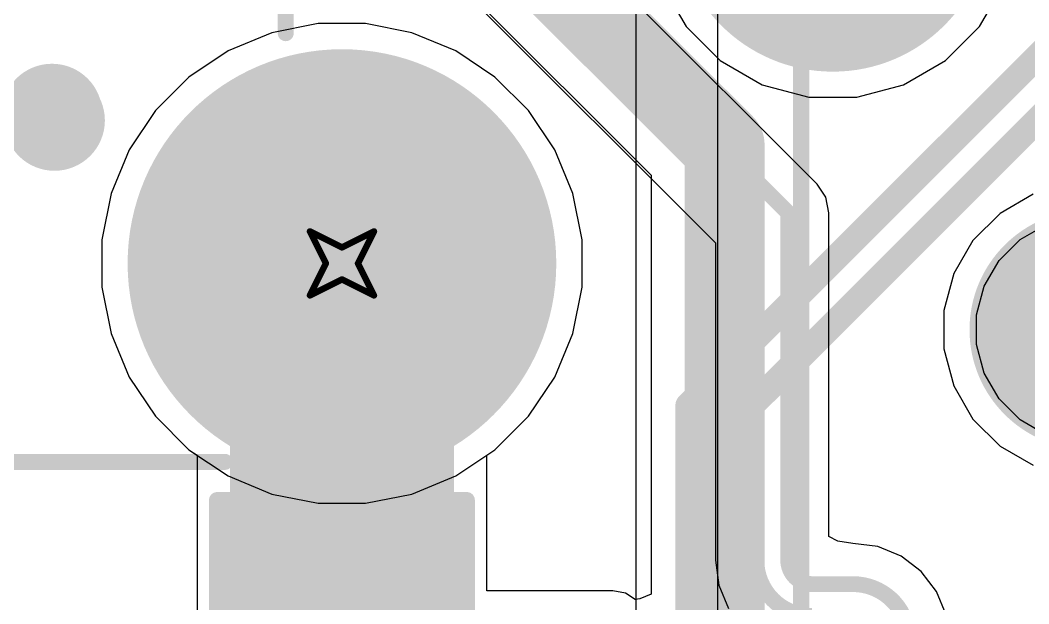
# Model space of a CAD drawing. Header units: inches. Extents: x 0 to 5271, y 0 to 5417.
# Drawn here: x 97.48 to 105.48, y 92.2 to 96.83 of the extents above; entities that cross this region are included whole.
import ezdxf

# ---------------------------------------------------------------- set-up
doc = ezdxf.new("R2010")
doc.units = ezdxf.units.IN
for name, color, linetype in [('Bottom Layer', 5, 'Continuous'), ('Bottom Overlay', 54, 'Continuous'), ('Bottom Paste', 16, 'Continuous'), ('Bottom Solder', 6, 'Continuous'), ('Drill Drawing', 1, 'Continuous'), ('L2_GND1', 16, 'Continuous'), ('L3_SIG1', 76, 'Continuous'), ('L4_PWR', 90, 'Continuous'), ('L5_GND2', 156, 'Continuous'), ('L6_SIG2', 130, 'Continuous'), ('L7_GND3', 216, 'Continuous'), ('Mechanical 15', 56, 'Continuous'), ('Multi-Layer', 9, 'Continuous'), ('Pad Holes', 156, 'Continuous'), ('Top Layer', 1, 'Continuous'), ('Top Overlay', 2, 'Continuous'), ('Top Solder', 216, 'Continuous')]:
    doc.layers.add(name, color=color, linetype=linetype)

# ---------------------------------------------------------------- blocks, each defined once
blk = doc.blocks.new('HR911130C_519')
at = {"layer": 'Bottom Layer'}
h = blk.add_hatch(color=5, dxfattribs=at)
edge = h.paths.add_edge_path()
edge.add_arc((-7.75001752, -1.07897422), 1.20000014, 0, 360)
h = blk.add_hatch(color=5, dxfattribs=at)
edge = h.paths.add_edge_path()
edge.add_arc((-5.71502032, -4.37843422), 0.8999982, 0, 360)
at = {"layer": 'Bottom Solder'}
h = blk.add_hatch(color=6, dxfattribs=at)
edge = h.paths.add_edge_path()
edge.add_arc((-7.75001752, -1.07897422), 1.25080014, 0, 360)
h = blk.add_hatch(color=6, dxfattribs=at)
edge = h.paths.add_edge_path()
edge.add_arc((-5.71502032, -4.37843422), 0.9507981999999999, 0, 360)
at = {"layer": 'L2_GND1'}
h = blk.add_hatch(color=16, dxfattribs=at)
edge = h.paths.add_edge_path()
edge.add_arc((-7.75001752, -1.07897422), 1.20000014, 0, 360)
h = blk.add_hatch(color=16, dxfattribs=at)
edge = h.paths.add_edge_path()
edge.add_arc((-5.71502032, -4.37843422), 0.8999982, 0, 360)
at = {"layer": 'L3_SIG1'}
h = blk.add_hatch(color=76, dxfattribs=at)
edge = h.paths.add_edge_path()
edge.add_arc((-7.75001752, -1.07897422), 1.20000014, 0, 360)
h = blk.add_hatch(color=76, dxfattribs=at)
edge = h.paths.add_edge_path()
edge.add_arc((-5.71502032, -4.37843422), 0.8999982, 0, 360)
at = {"layer": 'L4_PWR'}
h = blk.add_hatch(color=90, dxfattribs=at)
edge = h.paths.add_edge_path()
edge.add_arc((-7.75001752, -1.07897422), 1.20000014, 0, 360)
h = blk.add_hatch(color=90, dxfattribs=at)
edge = h.paths.add_edge_path()
edge.add_arc((-5.71502032, -4.37843422), 0.8999982, 0, 360)
at = {"layer": 'L5_GND2'}
h = blk.add_hatch(color=156, dxfattribs=at)
edge = h.paths.add_edge_path()
edge.add_arc((-7.75001752, -1.07897422), 1.20000014, 0, 360)
h = blk.add_hatch(color=156, dxfattribs=at)
edge = h.paths.add_edge_path()
edge.add_arc((-5.71502032, -4.37843422), 0.8999982, 0, 360)
at = {"layer": 'L6_SIG2'}
h = blk.add_hatch(color=130, dxfattribs=at)
edge = h.paths.add_edge_path()
edge.add_arc((-7.75001752, -1.07897422), 1.20000014, 0, 360)
h = blk.add_hatch(color=130, dxfattribs=at)
edge = h.paths.add_edge_path()
edge.add_arc((-5.71502032, -4.37843422), 0.8999982, 0, 360)
at = {"layer": 'L7_GND3'}
h = blk.add_hatch(color=216, dxfattribs=at)
edge = h.paths.add_edge_path()
edge.add_arc((-7.75001752, -1.07897422), 1.20000014, 0, 360)
h = blk.add_hatch(color=216, dxfattribs=at)
edge = h.paths.add_edge_path()
edge.add_arc((-5.71502032, -4.37843422), 0.8999982, 0, 360)
at = {"layer": 'Multi-Layer'}
h = blk.add_hatch(color=9, dxfattribs=at)
edge = h.paths.add_edge_path()
edge.add_arc((-7.75001752, -1.07897422), 1.20000014, 0, 360)
h = blk.add_hatch(color=9, dxfattribs=at)
edge = h.paths.add_edge_path()
edge.add_arc((-5.71502032, -4.37843422), 0.8999982, 0, 360)
at = {"layer": 'Top Layer'}
h = blk.add_hatch(color=1, dxfattribs=at)
edge = h.paths.add_edge_path()
edge.add_arc((-7.75001752, -1.07897422), 1.20000014, 0, 360)
h = blk.add_hatch(color=1, dxfattribs=at)
edge = h.paths.add_edge_path()
edge.add_arc((-5.71502032, -4.37843422), 0.8999982, 0, 360)
at = {"layer": 'Top Solder'}
h = blk.add_hatch(color=216, dxfattribs=at)
edge = h.paths.add_edge_path()
edge.add_arc((-7.75001752, -1.07897422), 1.25080014, 0, 360)
h = blk.add_hatch(color=216, dxfattribs=at)
edge = h.paths.add_edge_path()
edge.add_arc((-5.71502032, -4.37843422), 0.9507981999999999, 0, 360)
at = {"layer": 'Top Overlay'}
blk.add_lwpolyline([(-8.00102032, -8.56943422, 0.127, 0.127, 0), (-8.00102032, 12.76656578, 0.127, 0.127, 0)], format="xyseb", dxfattribs=at)
blk = doc.blocks.new('U224_081N_1BR61_529')
at = {"layer": 'Bottom Layer'}
h = blk.add_hatch(color=5, dxfattribs=at)
edge = h.paths.add_edge_path()
edge.add_arc((-7.050026539999999, 2.8949777), 1.6499967, 0, 360)
at = {"layer": 'Bottom Solder'}
h = blk.add_hatch(color=6, dxfattribs=at)
edge = h.paths.add_edge_path()
edge.add_arc((-7.050026539999999, 2.8949777), 1.7000093, 0, 360)
at = {"layer": 'L2_GND1'}
h = blk.add_hatch(color=16, dxfattribs=at)
edge = h.paths.add_edge_path()
edge.add_arc((-7.050026539999999, 2.8949777), 1.6499967, 0, 360)
at = {"layer": 'L3_SIG1'}
h = blk.add_hatch(color=76, dxfattribs=at)
edge = h.paths.add_edge_path()
edge.add_arc((-7.050026539999999, 2.8949777), 1.6499967, 0, 360)
at = {"layer": 'L4_PWR'}
h = blk.add_hatch(color=90, dxfattribs=at)
edge = h.paths.add_edge_path()
edge.add_arc((-7.050026539999999, 2.8949777), 1.6499967, 0, 360)
at = {"layer": 'L5_GND2'}
h = blk.add_hatch(color=156, dxfattribs=at)
edge = h.paths.add_edge_path()
edge.add_arc((-7.050026539999999, 2.8949777), 1.6499967, 0, 360)
at = {"layer": 'L6_SIG2'}
h = blk.add_hatch(color=130, dxfattribs=at)
edge = h.paths.add_edge_path()
edge.add_arc((-7.050026539999999, 2.8949777), 1.6499967, 0, 360)
at = {"layer": 'L7_GND3'}
h = blk.add_hatch(color=216, dxfattribs=at)
edge = h.paths.add_edge_path()
edge.add_arc((-7.050026539999999, 2.8949777), 1.6499967, 0, 360)
at = {"layer": 'Multi-Layer'}
h = blk.add_hatch(color=9, dxfattribs=at)
edge = h.paths.add_edge_path()
edge.add_arc((-7.050026539999999, 2.8949777), 1.6499967, 0, 360)
at = {"layer": 'Pad Holes'}
h = blk.add_hatch(color=7, dxfattribs=at)
edge = h.paths.add_edge_path()
edge.add_arc((-7.050026539999999, 2.8949777), 1.2500102, 0, 360)
at = {"layer": 'Top Layer'}
h = blk.add_hatch(color=1, dxfattribs=at)
edge = h.paths.add_edge_path()
edge.add_arc((-7.050026539999999, 2.8949777), 1.6499967, 0, 360)
at = {"layer": 'Top Solder'}
h = blk.add_hatch(color=216, dxfattribs=at)
edge = h.paths.add_edge_path()
edge.add_arc((-7.050026539999999, 2.8949777), 1.7000093, 0, 360)
at = {"layer": 'Mechanical 15'}
for points in [[(-4.550155999999999, 1.7100677, 0.3999992, 0.3999992, 1), (-4.949952, 1.7100677, 0.3999992, 0.3999992, 1)], [(-5.0499518, 1.7100677, 0.1999996, 0.1999996, 1), (-4.8499522, 1.7100677, 0.1999996, 0.1999996, 1)], [(-4.650155799999999, 1.7100677, 0.1999996, 0.1999996, 1), (-4.450156199999999, 1.7100677, 0.1999996, 0.1999996, 1)]]:
    blk.add_lwpolyline(points, format="xyseb", close=True, dxfattribs=at)
at = {"layer": 'Top Overlay'}
for points in [[(6.070597459999999, 4.4703873, 0.127, 0.127, 0), (-6.121402539999999, 4.4703873, 0.127, 0.127, 0)], [(-6.60400254, 1.0675493, 0.127, 0.127, 0), (-6.60400254, -1.0675747, 0.127, 0.127, 0)]]:
    blk.add_lwpolyline(points, format="xyseb", dxfattribs=at)
for points in [[(-6.15315254, 4.4703873, 0.0635, 0.0635, 1), (-6.089652539999999, 4.4703873, 0.0635, 0.0635, 1)], [(-4.569967999999999, 1.7598517, 0.3999992, 0.3999992, 1), (-4.969764, 1.7598517, 0.3999992, 0.3999992, 1)], [(-5.0697638, 1.7598517, 0.1999996, 0.1999996, 1), (-4.8697642, 1.7598517, 0.1999996, 0.1999996, 1)], [(-4.669967799999999, 1.7598517, 0.1999996, 0.1999996, 1), (-4.469968199999999, 1.7598517, 0.1999996, 0.1999996, 1)], [(-6.635752539999999, 1.0675493, 0.0635, 0.0635, 1), (-6.572252539999999, 1.0675493, 0.0635, 0.0635, 1)]]:
    blk.add_lwpolyline(points, format="xyseb", close=True, dxfattribs=at)
blk = doc.blocks.new('CAP_1206_B_633')
at = {"layer": 'Bottom Layer'}
for points in [[(-2.03202032, 0.88900508), (-0.50802032, 0.88900508), (-0.50802032, -0.8889949199999999), (-2.03202032, -0.8889949199999999)], [(0.50797968, 0.88900508), (2.03197968, 0.88900508), (2.03197968, -0.8889949199999999), (0.50797968, -0.8889949199999999)]]:
    blk.add_hatch(color=5, dxfattribs=at).paths.add_polyline_path(points)
at = {"layer": 'Bottom Paste'}
for points in [[(-2.03202032, 0.88900508), (-0.50802032, 0.88900508), (-0.50802032, -0.8889949199999999), (-2.03202032, -0.8889949199999999)], [(0.50797968, 0.88900508), (2.03197968, 0.88900508), (2.03197968, -0.8889949199999999), (0.50797968, -0.8889949199999999)]]:
    blk.add_hatch(color=16, dxfattribs=at).paths.add_polyline_path(points)
at = {"layer": 'Bottom Solder'}
for points in [[(-2.13362032, 0.9906050799999999), (-0.4064203199999999, 0.9906050799999999), (-0.4064203199999999, -0.9905949199999999), (-2.13362032, -0.9905949199999999)], [(0.40637968, 0.9906050799999999), (2.13357968, 0.9906050799999999), (2.13357968, -0.9905949199999999), (0.40637968, -0.9905949199999999)]]:
    blk.add_hatch(color=6, dxfattribs=at).paths.add_polyline_path(points)
at = {"layer": 'Bottom Overlay'}
for points in [[(-2.13362032, 0.9906050799999999, 0.127, 0.127, 0), (-2.13362032, -0.9905949199999999, 0.127, 0.127, 0)], [(-2.13362032, 0.9906050799999999, 0.127, 0.127, 0), (-0.60962032, 0.9906050799999999, 0.127, 0.127, 0)], [(0.60957968, 0.9906050799999999, 0.127, 0.127, 0), (2.13357968, 0.9906050799999999, 0.127, 0.127, 0)], [(2.13357968, 0.9906050799999999, 0.127, 0.127, 0), (2.13357968, -0.9905949199999999, 0.127, 0.127, 0)], [(-2.13362032, -0.9905949199999999, 0.127, 0.127, 0), (-0.60962032, -0.9905949199999999, 0.127, 0.127, 0)], [(0.60957968, -0.9905949199999999, 0.127, 0.127, 0), (2.13357968, -0.9905949199999999, 0.127, 0.127, 0)]]:
    blk.add_lwpolyline(points, format="xyseb", dxfattribs=at)
for points in [[(-2.16537032, 0.9906050799999999, 0.0635, 0.0635, 1), (-2.10187032, 0.9906050799999999, 0.0635, 0.0635, 1)], [(-2.16537032, 0.9906050799999999, 0.0635, 0.0635, 1), (-2.10187032, 0.9906050799999999, 0.0635, 0.0635, 1)], [(-0.6413703199999999, 0.9906050799999999, 0.0635, 0.0635, 1), (-0.57787032, 0.9906050799999999, 0.0635, 0.0635, 1)], [(0.57782968, 0.9906050799999999, 0.0635, 0.0635, 1), (0.6413296799999999, 0.9906050799999999, 0.0635, 0.0635, 1)], [(2.10182968, 0.9906050799999999, 0.0635, 0.0635, 1), (2.16532968, 0.9906050799999999, 0.0635, 0.0635, 1)], [(2.10182968, 0.9906050799999999, 0.0635, 0.0635, 1), (2.16532968, 0.9906050799999999, 0.0635, 0.0635, 1)], [(-2.16537032, -0.9905949199999999, 0.0635, 0.0635, 1), (-2.10187032, -0.9905949199999999, 0.0635, 0.0635, 1)], [(-2.16537032, -0.9905949199999999, 0.0635, 0.0635, 1), (-2.10187032, -0.9905949199999999, 0.0635, 0.0635, 1)], [(-0.6413703199999999, -0.9905949199999999, 0.0635, 0.0635, 1), (-0.57787032, -0.9905949199999999, 0.0635, 0.0635, 1)], [(0.57782968, -0.9905949199999999, 0.0635, 0.0635, 1), (0.6413296799999999, -0.9905949199999999, 0.0635, 0.0635, 1)], [(2.10182968, -0.9905949199999999, 0.0635, 0.0635, 1), (2.16532968, -0.9905949199999999, 0.0635, 0.0635, 1)], [(2.10182968, -0.9905949199999999, 0.0635, 0.0635, 1), (2.16532968, -0.9905949199999999, 0.0635, 0.0635, 1)]]:
    blk.add_lwpolyline(points, format="xyseb", close=True, dxfattribs=at)

msp = doc.modelspace()

# ---------------------------------------------------------------- hatches: boundary and pattern name
at = {"layer": 'Bottom Layer'}
msp.add_hatch(color=5, dxfattribs=at).paths.add_polyline_path([(99.14102091999999, 91.36664988), (100.91902092, 91.36664988), (100.91902092, 94.90100908), (99.14102091999999, 94.90100908)])

# ---------------------------------------------------------------- linework, layer by layer
for p, q in [((103.007541, 110.00000098), (103.007541, 89.98614463999999)), ((100.49472662, 97.58830876), (102.4819642, 95.601028)), ((99.84249272, 96.80500577999999), (99.47464484, 96.73183599999999)), ((100.21754912, 96.80500577999999), (99.84249272, 96.80500577999999)), ((100.585397, 96.73183599999999), (100.21754912, 96.80500577999999)), ((99.47464484, 96.73183599999999), (99.12814058, 96.58830821999999)), ((100.93190126, 96.58830821999999), (100.585397, 96.73183599999999)), ((99.12814058, 96.58830821999999), (98.81629462, 96.37993931999999)), ((101.24374722, 96.37993931999999), (100.93190126, 96.58830821999999)), ((98.81629462, 96.37993931999999), (98.55109067999999, 96.11473538)), ((101.50895116, 96.11473538), (101.24374722, 96.37993931999999)), ((98.55109067999999, 96.11473538), (98.34272177999999, 95.80288942)), ((101.71732006, 95.80288942), (101.50895116, 96.11473538)), ((98.34272177999999, 95.80288942), (98.19919399999999, 95.45638516)), ((101.86084784, 95.45638516), (101.71732006, 95.80288942)), ((102.4819642, 95.601028), (102.4819642, 92.27609942)), ((98.19919399999999, 95.45638516), (98.12602421999999, 95.08853728)), ((101.93401762, 95.08853728), (101.86084784, 95.45638516)), ((98.12602421999999, 95.08853728), (98.12602421999999, 94.71348087999999)), ((101.93401762, 94.71348087999999), (101.93401762, 95.08853728)), ((98.12602421999999, 94.71348087999999), (98.19919399999999, 94.34563299999999)), ((101.86084784, 94.34563299999999), (101.93401762, 94.71348087999999)), ((98.19919399999999, 94.34563299999999), (98.34272177999999, 93.99912873999999)), ((101.71732006, 93.99912873999999), (101.86084784, 94.34563299999999)), ((98.34272177999999, 93.99912873999999), (98.55109067999999, 93.68728278)), ((101.50895116, 93.68728278), (101.71732006, 93.99912873999999)), ((98.55109067999999, 93.68728278), (98.81629462, 93.42207884)), ((101.24374722, 93.42207884), (101.50895116, 93.68728278)), ((98.81629462, 93.42207884), (98.88204506, 93.378147)), ((98.88204506, 93.378147), (98.88204506, 91.36664988)), ((101.17799678, 93.378147), (101.24374722, 93.42207884)), ((101.17799678, 92.30345014), (101.17799678, 93.378147)), ((102.17850532, 92.30345014), (101.17799678, 92.30345014)), ((102.27761104, 92.28373719999999), (102.17850532, 92.30345014)), ((102.3549642, 92.23205328), (102.27761104, 92.28373719999999)), ((102.39191104, 92.23980535999999), (102.3549642, 92.23205328)), ((102.4819642, 92.27609942), (102.39191104, 92.23980535999999))]:
    msp.add_line(p, q, dxfattribs=at)
for points in [[(100.73609012, 98.17100507999999, 0.635, 0.635, 0), (103.06466052, 95.84238388, 0.635, 0.635, 0)], [(103.06466052, 88.82908828, 0.635, 0.635, 0), (103.06466052, 95.84238388, 0.635, 0.635, 0)]]:
    msp.add_lwpolyline(points, format="xyseb", dxfattribs=at)
msp.add_lwpolyline([(102.90591052, 95.84238388, 0.3175, 0.3175, 1), (103.22341052, 95.84238388, 0.3175, 0.3175, 1)], format="xyseb", close=True, dxfattribs=at)
msp.add_lwpolyline([(102.90591052, 95.84238388, 0.3175, 0.3175, 1), (103.22341052, 95.84238388, 0.3175, 0.3175, 1)], format="xyseb", close=True, dxfattribs=at)
at = {"layer": 'Drill Drawing'}
for points in [[(99.77602092, 95.15500908, 0.0508, 0.0508, 0), (100.03002092, 95.02800908, 0.0508, 0.0508, 0)], [(99.77602092, 95.15500908, 0.0508, 0.0508, 0), (99.90302092, 94.90100908, 0.0508, 0.0508, 0)], [(100.03002092, 95.02800908, 0.0508, 0.0508, 0), (100.28402092, 95.15500908, 0.0508, 0.0508, 0)], [(100.15702092, 94.90100908, 0.0508, 0.0508, 0), (100.28402092, 95.15500908, 0.0508, 0.0508, 0)], [(99.77602092, 94.64700907999999, 0.0508, 0.0508, 0), (99.90302092, 94.90100908, 0.0508, 0.0508, 0)], [(100.15702092, 94.90100908, 0.0508, 0.0508, 0), (100.28402092, 94.64700907999999, 0.0508, 0.0508, 0)], [(99.77602092, 94.64700907999999, 0.0508, 0.0508, 0), (100.03002092, 94.77400908, 0.0508, 0.0508, 0)], [(100.03002092, 94.77400908, 0.0508, 0.0508, 0), (100.28402092, 94.64700907999999, 0.0508, 0.0508, 0)]]:
    msp.add_lwpolyline(points, format="xyseb", dxfattribs=at)
for points in [[(99.76332092, 95.15500908, 0.0254, 0.0254, 1), (99.78872091999999, 95.15500908, 0.0254, 0.0254, 1)], [(99.76332092, 95.15500908, 0.0254, 0.0254, 1), (99.78872091999999, 95.15500908, 0.0254, 0.0254, 1)], [(100.27132092, 95.15500908, 0.0254, 0.0254, 1), (100.29672092, 95.15500908, 0.0254, 0.0254, 1)], [(100.27132092, 95.15500908, 0.0254, 0.0254, 1), (100.29672092, 95.15500908, 0.0254, 0.0254, 1)], [(100.01732092, 95.02800908, 0.0254, 0.0254, 1), (100.04272092, 95.02800908, 0.0254, 0.0254, 1)], [(100.01732092, 95.02800908, 0.0254, 0.0254, 1), (100.04272092, 95.02800908, 0.0254, 0.0254, 1)], [(99.89032092, 94.90100908, 0.0254, 0.0254, 1), (99.91572091999998, 94.90100908, 0.0254, 0.0254, 1)], [(99.89032092, 94.90100908, 0.0254, 0.0254, 1), (99.91572091999998, 94.90100908, 0.0254, 0.0254, 1)], [(100.14432092, 94.90100908, 0.0254, 0.0254, 1), (100.16972092, 94.90100908, 0.0254, 0.0254, 1)], [(100.14432092, 94.90100908, 0.0254, 0.0254, 1), (100.16972092, 94.90100908, 0.0254, 0.0254, 1)], [(100.01732092, 94.77400908, 0.0254, 0.0254, 1), (100.04272092, 94.77400908, 0.0254, 0.0254, 1)], [(100.01732092, 94.77400908, 0.0254, 0.0254, 1), (100.04272092, 94.77400908, 0.0254, 0.0254, 1)], [(99.76332092, 94.64700907999999, 0.0254, 0.0254, 1), (99.78872091999999, 94.64700907999999, 0.0254, 0.0254, 1)], [(99.76332092, 94.64700907999999, 0.0254, 0.0254, 1), (99.78872091999999, 94.64700907999999, 0.0254, 0.0254, 1)], [(100.27132092, 94.64700907999999, 0.0254, 0.0254, 1), (100.29672092, 94.64700907999999, 0.0254, 0.0254, 1)], [(100.27132092, 94.64700907999999, 0.0254, 0.0254, 1), (100.29672092, 94.64700907999999, 0.0254, 0.0254, 1)]]:
    msp.add_lwpolyline(points, format="xyseb", close=True, dxfattribs=at)
at = {"layer": 'L2_GND1'}
for p, q in [((105.51275062, 95.44972019999999), (105.24960662, 95.29779264)), ((105.24960662, 95.29779264), (105.03475056, 95.08293658)), ((105.40862078, 95.09055912), (105.61271232, 95.20839226)), ((105.03475056, 95.08293658), (104.882823, 94.81979258)), ((105.24198408, 94.92392242), (105.40862078, 95.09055912)), ((105.12415094, 94.71983088), (105.24198408, 94.92392242)), ((104.882823, 94.81979258), (104.80417952, 94.52629303999998)), ((105.06315538, 94.49219607999999), (105.12415094, 94.71983088)), ((104.80417952, 94.52629303999998), (104.80417952, 94.22243792)), ((105.06315538, 94.25653488), (105.06315538, 94.49219607999999)), ((105.12415094, 94.02890007999999), (105.06315538, 94.25653488)), ((104.80417952, 94.22243792), (104.882823, 93.92893837999999)), ((105.24198408, 93.82480853999999), (105.12415094, 94.02890007999999)), ((104.882823, 93.92893837999999), (105.03475056, 93.66579438)), ((105.40862078, 93.65817184), (105.24198408, 93.82480853999999)), ((105.03475056, 93.66579438), (105.24960662, 93.45093831999999)), ((105.61271232, 93.54033869999999), (105.40862078, 93.65817184)), ((105.24960662, 93.45093831999999), (105.51275062, 93.29901076))]:
    msp.add_line(p, q, dxfattribs=at)
at = {"layer": 'L3_SIG1'}
for p, q in [((103.79782898, 95.5305049), (101.15754724, 98.17078664)), ((100.69075874, 97.36684869999999), (102.99389104, 95.06371639999999)), ((102.56826832, 97.11260232), (102.75969034, 96.7810485)), ((105.0866707, 96.7810485), (105.27809272, 97.11260232)), ((99.84249272, 96.80500577999999), (99.47464484, 96.73183599999999)), ((100.21754912, 96.80500577999999), (99.84249272, 96.80500577999999)), ((100.585397, 96.73183599999999), (100.21754912, 96.80500577999999)), ((99.47464484, 96.73183599999999), (99.12814058, 96.58830821999999)), ((100.93190126, 96.58830821999999), (100.585397, 96.73183599999999)), ((102.75969034, 96.7810485), (103.03040354, 96.5103353)), ((104.8159575, 96.5103353), (105.0866707, 96.7810485)), ((99.12814058, 96.58830821999999), (98.81629462, 96.37993931999999)), ((101.24374722, 96.37993931999999), (100.93190126, 96.58830821999999)), ((103.03040354, 96.5103353), (103.36195736, 96.31891327999999)), ((104.48440368, 96.31891327999999), (104.8159575, 96.5103353)), ((98.81629462, 96.37993931999999), (98.55109067999999, 96.11473538)), ((101.50895116, 96.11473538), (101.24374722, 96.37993931999999)), ((103.36195736, 96.31891327999999), (103.7317585, 96.21982534)), ((104.11460254, 96.21982534), (104.48440368, 96.31891327999999)), ((103.7317585, 96.21982534), (104.11460254, 96.21982534)), ((98.55109067999999, 96.11473538), (98.34272177999999, 95.80288942)), ((101.71732006, 95.80288942), (101.50895116, 96.11473538)), ((98.34272177999999, 95.80288942), (98.19919399999999, 95.45638516)), ((101.86084784, 95.45638516), (101.71732006, 95.80288942)), ((103.86784408, 95.42571973999999), (103.79782898, 95.5305049)), ((98.19919399999999, 95.45638516), (98.12602421999999, 95.08853728)), ((101.93401762, 95.08853728), (101.86084784, 95.45638516)), ((103.89242874, 95.30211826), (103.86784408, 95.42571973999999)), ((103.89242874, 94.39245027999999), (103.89242874, 95.30211826)), ((98.12602421999999, 95.08853728), (98.12602421999999, 94.71348087999999)), ((101.93401762, 94.71348087999999), (101.93401762, 95.08853728)), ((102.99389104, 95.06371639999999), (102.99389104, 92.73436621999998)), ((98.12602421999999, 94.71348087999999), (98.19919399999999, 94.34563299999999)), ((101.86084784, 94.34563299999999), (101.93401762, 94.71348087999999)), ((98.19919399999999, 94.34563299999999), (98.34272177999999, 93.99912873999999)), ((101.71732006, 93.99912873999999), (101.86084784, 94.34563299999999)), ((103.89242874, 92.73436876), (103.89242874, 94.39245027999999)), ((98.34272177999999, 93.99912873999999), (98.55109067999999, 93.68728278)), ((101.50895116, 93.68728278), (101.71732006, 93.99912873999999)), ((98.55109067999999, 93.68728278), (98.81629462, 93.42207884)), ((101.24374722, 93.42207884), (101.50895116, 93.68728278)), ((98.81629462, 93.42207884), (99.12814058, 93.21370994)), ((100.93190126, 93.21370994), (101.24374722, 93.42207884)), ((99.12814058, 93.21370994), (99.47464484, 93.07018215999999)), ((100.585397, 93.07018215999999), (100.93190126, 93.21370994)), ((99.47464484, 93.07018215999999), (99.84249272, 92.99701237999999)), ((100.21754912, 92.99701237999999), (100.585397, 93.07018215999999)), ((99.84249272, 92.99701237999999), (100.21754912, 92.99701237999999)), ((102.99389104, 92.73436621999998), (102.99389104, 92.54528862)), ((103.96291628, 92.69642116), (103.89242874, 92.73436876)), ((104.08263664, 92.67884182), (103.96291628, 92.69642116)), ((104.08263664, 92.67883927999999), (104.08263664, 92.67884182)), ((104.2808049, 92.6527484), (104.08263664, 92.67883927999999)), ((104.46547052, 92.57625884), (104.2808049, 92.6527484)), ((104.6240478, 92.4545776), (104.46547052, 92.57625884)), ((102.99389104, 92.54528862), (102.9935456, 92.54528862)), ((102.9935456, 92.54528862), (103.01963648, 92.34711782)), ((104.74572904, 92.29600032), (104.6240478, 92.4545776)), ((103.01963648, 92.34711782), (103.09612604, 92.16245219999999)), ((104.8222186, 92.1113347), (104.74572904, 92.29600032))]:
    msp.add_line(p, q, dxfattribs=at)
for points in [[(100.9291606, 97.94239999999999, 0.1255649, 0.1255649, 0), (103.56944234, 95.30211826, 0.1255649, 0.1255649, 0)], [(100.82454562, 97.6898351, 0.1255649, 0.1255649, 0), (103.31687744, 95.19750327999999, 0.1255649, 0.1255649, 0)], [(103.56944234, 94.39245282, 0.1255649, 0.1255649, 0), (103.56944234, 95.30211826, 0.1255649, 0.1255649, 0)], [(103.31687744, 92.73436621999998, 0.1255649, 0.1255649, 0), (103.31687744, 95.19750327999999, 0.1255649, 0.1255649, 0)], [(103.56944234, 92.73436621999998, 0.1255649, 0.1255649, 0), (103.56944234, 94.39245027999999, 0.1255649, 0.1255649, 0)], [(103.31687744, 92.54528862, 0.1255649, 0.1255649, 0), (103.31687744, 92.73436621999998, 0.1255649, 0.1255649, 0)], [(103.5694398, 92.54528862, 0.1255649, 0.1255649, 0), (103.5694398, 92.73436621999998, 0.1255649, 0.1255649, 0)], [(103.5694398, 92.73436621999998, 0.1255649, 0.1255649, 0), (103.56944234, 92.73436621999998, 0.1255649, 0.1255649, 0)], [(103.75922098, 92.10294508, 0.1255649, 0.1255649, -0.4142135623730951), (103.31687744, 92.54528862, 0.1255649, 0.1255649, 0)], [(103.75922098, 92.35550744, 0.1255649, 0.1255649, -0.4142135623730951), (103.5694398, 92.54528862, 0.1255649, 0.1255649, 0)], [(103.75922098, 92.35550744, 0.1255649, 0.1255649, 0), (104.0826341, 92.35550744, 0.1255649, 0.1255649, 0)], [(104.0826341, 92.35550744, 0.1255649, 0.1255649, -0.4142135623730951), (104.52497764, 91.91316389999999, 0.1255649, 0.1255649, 0)]]:
    msp.add_lwpolyline(points, format="xyseb", dxfattribs=at)
for points in [[(103.53805048, 95.30211826, 0.06278117999999999, 0.06278117999999999, 1), (103.6008342, 95.30211826, 0.06278117999999999, 0.06278117999999999, 1)], [(103.53805048, 95.30211826, 0.06278117999999999, 0.06278117999999999, 1), (103.6008342, 95.30211826, 0.06278117999999999, 0.06278117999999999, 1)], [(103.28548558, 95.19750327999999, 0.06278117999999999, 0.06278117999999999, 1), (103.3482693, 95.19750327999999, 0.06278117999999999, 0.06278117999999999, 1)], [(103.28548558, 95.19750327999999, 0.06278117999999999, 0.06278117999999999, 1), (103.3482693, 95.19750327999999, 0.06278117999999999, 0.06278117999999999, 1)], [(103.53805048, 94.39245282, 0.06278117999999999, 0.06278117999999999, 1), (103.6008342, 94.39245282, 0.06278117999999999, 0.06278117999999999, 1)], [(103.53805048, 94.39245027999999, 0.06278117999999999, 0.06278117999999999, 1), (103.6008342, 94.39245027999999, 0.06278117999999999, 0.06278117999999999, 1)], [(103.28548558, 92.73436621999998, 0.06278117999999999, 0.06278117999999999, 1), (103.3482693, 92.73436621999998, 0.06278117999999999, 0.06278117999999999, 1)], [(103.28548558, 92.73436621999998, 0.06278117999999999, 0.06278117999999999, 1), (103.3482693, 92.73436621999998, 0.06278117999999999, 0.06278117999999999, 1)], [(103.53804794, 92.73436621999998, 0.06278117999999999, 0.06278117999999999, 1), (103.60083166, 92.73436621999998, 0.06278117999999999, 0.06278117999999999, 1)], [(103.53804794, 92.73436621999998, 0.06278117999999999, 0.06278117999999999, 1), (103.60083166, 92.73436621999998, 0.06278117999999999, 0.06278117999999999, 1)], [(103.53805048, 92.73436621999998, 0.06278117999999999, 0.06278117999999999, 1), (103.6008342, 92.73436621999998, 0.06278117999999999, 0.06278117999999999, 1)], [(103.53805048, 92.73436621999998, 0.06278117999999999, 0.06278117999999999, 1), (103.6008342, 92.73436621999998, 0.06278117999999999, 0.06278117999999999, 1)], [(103.28548558, 92.54528862, 0.06278117999999999, 0.06278117999999999, 1), (103.3482693, 92.54528862, 0.06278117999999999, 0.06278117999999999, 1)], [(103.28548558, 92.54528862, 0.06278117999999999, 0.06278117999999999, 1), (103.3482693, 92.54528862, 0.06278117999999999, 0.06278117999999999, 1)], [(103.53804794, 92.54528862, 0.06278117999999999, 0.06278117999999999, 1), (103.60083166, 92.54528862, 0.06278117999999999, 0.06278117999999999, 1)], [(103.53804794, 92.54528862, 0.06278117999999999, 0.06278117999999999, 1), (103.60083166, 92.54528862, 0.06278117999999999, 0.06278117999999999, 1)], [(103.72782912, 92.35550744, 0.06278117999999999, 0.06278117999999999, 1), (103.79061284, 92.35550744, 0.06278117999999999, 0.06278117999999999, 1)], [(103.72782912, 92.35550744, 0.06278117999999999, 0.06278117999999999, 1), (103.79061284, 92.35550744, 0.06278117999999999, 0.06278117999999999, 1)], [(104.05124224, 92.35550744, 0.06278117999999999, 0.06278117999999999, 1), (104.11402596, 92.35550744, 0.06278117999999999, 0.06278117999999999, 1)], [(104.05124224, 92.35550744, 0.06278117999999999, 0.06278117999999999, 1), (104.11402596, 92.35550744, 0.06278117999999999, 0.06278117999999999, 1)]]:
    msp.add_lwpolyline(points, format="xyseb", close=True, dxfattribs=at)
at = {"layer": 'L4_PWR'}
for p, q in [((102.56826832, 97.11260232), (102.75969034, 96.7810485)), ((105.0866707, 96.7810485), (105.27809272, 97.11260232)), ((99.84249272, 96.80500577999999), (99.47464484, 96.73183599999999)), ((100.21754912, 96.80500577999999), (99.84249272, 96.80500577999999)), ((100.585397, 96.73183599999999), (100.21754912, 96.80500577999999)), ((99.47464484, 96.73183599999999), (99.12814058, 96.58830821999999)), ((100.93190126, 96.58830821999999), (100.585397, 96.73183599999999)), ((102.75969034, 96.7810485), (103.03040354, 96.5103353)), ((104.8159575, 96.5103353), (105.0866707, 96.7810485)), ((99.12814058, 96.58830821999999), (98.81629462, 96.37993931999999)), ((101.24374722, 96.37993931999999), (100.93190126, 96.58830821999999)), ((103.03040354, 96.5103353), (103.36195736, 96.31891327999999)), ((104.48440368, 96.31891327999999), (104.8159575, 96.5103353)), ((98.81629462, 96.37993931999999), (98.55109067999999, 96.11473538)), ((101.50895116, 96.11473538), (101.24374722, 96.37993931999999)), ((103.36195736, 96.31891327999999), (103.7317585, 96.21982534)), ((104.11460254, 96.21982534), (104.48440368, 96.31891327999999)), ((103.7317585, 96.21982534), (104.11460254, 96.21982534)), ((98.55109067999999, 96.11473538), (98.34272177999999, 95.80288942)), ((101.71732006, 95.80288942), (101.50895116, 96.11473538)), ((98.34272177999999, 95.80288942), (98.19919399999999, 95.45638516)), ((101.86084784, 95.45638516), (101.71732006, 95.80288942)), ((98.19919399999999, 95.45638516), (98.12602421999999, 95.08853728)), ((101.93401762, 95.08853728), (101.86084784, 95.45638516)), ((105.51275062, 95.44972019999999), (105.24960662, 95.29779264)), ((105.24960662, 95.29779264), (105.03475056, 95.08293658)), ((98.12602421999999, 95.08853728), (98.12602421999999, 94.71348087999999)), ((101.93401762, 94.71348087999999), (101.93401762, 95.08853728)), ((105.03475056, 95.08293658), (104.882823, 94.81979258)), ((104.882823, 94.81979258), (104.80417952, 94.52629303999998)), ((98.12602421999999, 94.71348087999999), (98.19919399999999, 94.34563299999999)), ((101.86084784, 94.34563299999999), (101.93401762, 94.71348087999999)), ((104.80417952, 94.52629303999998), (104.80417952, 94.22243792)), ((98.19919399999999, 94.34563299999999), (98.34272177999999, 93.99912873999999)), ((101.71732006, 93.99912873999999), (101.86084784, 94.34563299999999)), ((104.80417952, 94.22243792), (104.882823, 93.92893837999999)), ((98.34272177999999, 93.99912873999999), (98.55109067999999, 93.68728278)), ((101.50895116, 93.68728278), (101.71732006, 93.99912873999999)), ((104.882823, 93.92893837999999), (105.03475056, 93.66579438)), ((98.55109067999999, 93.68728278), (98.81629462, 93.42207884)), ((101.24374722, 93.42207884), (101.50895116, 93.68728278)), ((105.03475056, 93.66579438), (105.24960662, 93.45093831999999)), ((105.24960662, 93.45093831999999), (105.51275062, 93.29901076)), ((98.81629462, 93.42207884), (99.12814058, 93.21370994)), ((100.93190126, 93.21370994), (101.24374722, 93.42207884)), ((99.12814058, 93.21370994), (99.47464484, 93.07018215999999)), ((100.585397, 93.07018215999999), (100.93190126, 93.21370994)), ((99.47464484, 93.07018215999999), (99.84249272, 92.99701237999999)), ((100.21754912, 92.99701237999999), (100.585397, 93.07018215999999)), ((99.84249272, 92.99701237999999), (100.21754912, 92.99701237999999))]:
    msp.add_line(p, q, dxfattribs=at)
at = {"layer": 'L5_GND2'}
for p, q in [((102.56826832, 97.11260232), (102.75969034, 96.7810485)), ((105.0866707, 96.7810485), (105.27809272, 97.11260232)), ((99.84249272, 96.80500577999999), (99.47464484, 96.73183599999999)), ((100.21754912, 96.80500577999999), (99.84249272, 96.80500577999999)), ((100.585397, 96.73183599999999), (100.21754912, 96.80500577999999)), ((99.47464484, 96.73183599999999), (99.12814058, 96.58830821999999)), ((100.93190126, 96.58830821999999), (100.585397, 96.73183599999999)), ((102.75969034, 96.7810485), (103.03040354, 96.5103353)), ((104.8159575, 96.5103353), (105.0866707, 96.7810485)), ((99.12814058, 96.58830821999999), (98.81629462, 96.37993931999999)), ((101.24374722, 96.37993931999999), (100.93190126, 96.58830821999999)), ((103.03040354, 96.5103353), (103.36195736, 96.31891327999999)), ((104.48440368, 96.31891327999999), (104.8159575, 96.5103353)), ((98.81629462, 96.37993931999999), (98.55109067999999, 96.11473538)), ((101.50895116, 96.11473538), (101.24374722, 96.37993931999999)), ((103.36195736, 96.31891327999999), (103.7317585, 96.21982534)), ((104.11460254, 96.21982534), (104.48440368, 96.31891327999999)), ((103.7317585, 96.21982534), (104.11460254, 96.21982534)), ((98.55109067999999, 96.11473538), (98.34272177999999, 95.80288942)), ((101.71732006, 95.80288942), (101.50895116, 96.11473538)), ((98.34272177999999, 95.80288942), (98.19919399999999, 95.45638516)), ((101.86084784, 95.45638516), (101.71732006, 95.80288942)), ((98.19919399999999, 95.45638516), (98.12602421999999, 95.08853728)), ((101.93401762, 95.08853728), (101.86084784, 95.45638516)), ((98.12602421999999, 95.08853728), (98.12602421999999, 94.71348087999999)), ((101.93401762, 94.71348087999999), (101.93401762, 95.08853728)), ((98.12602421999999, 94.71348087999999), (98.19919399999999, 94.34563299999999)), ((101.86084784, 94.34563299999999), (101.93401762, 94.71348087999999)), ((98.19919399999999, 94.34563299999999), (98.34272177999999, 93.99912873999999)), ((101.71732006, 93.99912873999999), (101.86084784, 94.34563299999999)), ((98.34272177999999, 93.99912873999999), (98.55109067999999, 93.68728278)), ((101.50895116, 93.68728278), (101.71732006, 93.99912873999999)), ((98.55109067999999, 93.68728278), (98.81629462, 93.42207884)), ((101.24374722, 93.42207884), (101.50895116, 93.68728278)), ((98.81629462, 93.42207884), (99.12814058, 93.21370994)), ((100.93190126, 93.21370994), (101.24374722, 93.42207884)), ((99.12814058, 93.21370994), (99.47464484, 93.07018215999999)), ((100.585397, 93.07018215999999), (100.93190126, 93.21370994)), ((99.47464484, 93.07018215999999), (99.84249272, 92.99701237999999)), ((100.21754912, 92.99701237999999), (100.585397, 93.07018215999999)), ((99.84249272, 92.99701237999999), (100.21754912, 92.99701237999999))]:
    msp.add_line(p, q, dxfattribs=at)
at = {"layer": 'L6_SIG2'}
for p, q in [((102.56826832, 97.11260232), (102.75969034, 96.7810485)), ((105.0866707, 96.7810485), (105.27809272, 97.11260232)), ((99.84249272, 96.80500577999999), (99.47464484, 96.73183599999999)), ((100.21754912, 96.80500577999999), (99.84249272, 96.80500577999999)), ((100.585397, 96.73183599999999), (100.21754912, 96.80500577999999)), ((99.47464484, 96.73183599999999), (99.12814058, 96.58830821999999)), ((100.93190126, 96.58830821999999), (100.585397, 96.73183599999999)), ((102.75969034, 96.7810485), (103.03040354, 96.5103353)), ((104.8159575, 96.5103353), (105.0866707, 96.7810485)), ((99.12814058, 96.58830821999999), (98.81629462, 96.37993931999999)), ((101.24374722, 96.37993931999999), (100.93190126, 96.58830821999999)), ((103.03040354, 96.5103353), (103.36195736, 96.31891327999999)), ((104.48440368, 96.31891327999999), (104.8159575, 96.5103353)), ((98.81629462, 96.37993931999999), (98.55109067999999, 96.11473538)), ((101.50895116, 96.11473538), (101.24374722, 96.37993931999999)), ((103.36195736, 96.31891327999999), (103.7317585, 96.21982534)), ((104.11460254, 96.21982534), (104.48440368, 96.31891327999999)), ((103.7317585, 96.21982534), (104.11460254, 96.21982534)), ((98.55109067999999, 96.11473538), (98.34272177999999, 95.80288942)), ((101.71732006, 95.80288942), (101.50895116, 96.11473538)), ((98.34272177999999, 95.80288942), (98.19919399999999, 95.45638516)), ((101.86084784, 95.45638516), (101.71732006, 95.80288942)), ((98.19919399999999, 95.45638516), (98.12602421999999, 95.08853728)), ((101.93401762, 95.08853728), (101.86084784, 95.45638516)), ((98.12602421999999, 95.08853728), (98.12602421999999, 94.71348087999999)), ((101.93401762, 94.71348087999999), (101.93401762, 95.08853728)), ((98.12602421999999, 94.71348087999999), (98.19919399999999, 94.34563299999999)), ((101.86084784, 94.34563299999999), (101.93401762, 94.71348087999999)), ((98.19919399999999, 94.34563299999999), (98.34272177999999, 93.99912873999999)), ((101.71732006, 93.99912873999999), (101.86084784, 94.34563299999999)), ((98.34272177999999, 93.99912873999999), (98.55109067999999, 93.68728278)), ((101.50895116, 93.68728278), (101.71732006, 93.99912873999999)), ((98.55109067999999, 93.68728278), (98.81629462, 93.42207884)), ((101.24374722, 93.42207884), (101.50895116, 93.68728278)), ((98.81629462, 93.42207884), (99.12814058, 93.21370994)), ((100.93190126, 93.21370994), (101.24374722, 93.42207884)), ((99.12814058, 93.21370994), (99.47464484, 93.07018215999999)), ((100.585397, 93.07018215999999), (100.93190126, 93.21370994)), ((99.47464484, 93.07018215999999), (99.84249272, 92.99701237999999)), ((100.21754912, 92.99701237999999), (100.585397, 93.07018215999999)), ((99.84249272, 92.99701237999999), (100.21754912, 92.99701237999999))]:
    msp.add_line(p, q, dxfattribs=at)
at = {"layer": 'L7_GND3'}
for p, q in [((102.56826832, 97.11260232), (102.75969034, 96.7810485)), ((105.0866707, 96.7810485), (105.27809272, 97.11260232)), ((99.84249272, 96.80500577999999), (99.47464484, 96.73183599999999)), ((100.21754912, 96.80500577999999), (99.84249272, 96.80500577999999)), ((100.585397, 96.73183599999999), (100.21754912, 96.80500577999999)), ((99.47464484, 96.73183599999999), (99.12814058, 96.58830821999999)), ((100.93190126, 96.58830821999999), (100.585397, 96.73183599999999)), ((102.75969034, 96.7810485), (103.03040354, 96.5103353)), ((104.8159575, 96.5103353), (105.0866707, 96.7810485)), ((99.12814058, 96.58830821999999), (98.81629462, 96.37993931999999)), ((101.24374722, 96.37993931999999), (100.93190126, 96.58830821999999)), ((103.03040354, 96.5103353), (103.36195736, 96.31891327999999)), ((104.48440368, 96.31891327999999), (104.8159575, 96.5103353)), ((98.81629462, 96.37993931999999), (98.55109067999999, 96.11473538)), ((101.50895116, 96.11473538), (101.24374722, 96.37993931999999)), ((103.36195736, 96.31891327999999), (103.7317585, 96.21982534)), ((104.11460254, 96.21982534), (104.48440368, 96.31891327999999)), ((103.7317585, 96.21982534), (104.11460254, 96.21982534)), ((98.55109067999999, 96.11473538), (98.34272177999999, 95.80288942)), ((101.71732006, 95.80288942), (101.50895116, 96.11473538)), ((98.34272177999999, 95.80288942), (98.19919399999999, 95.45638516)), ((101.86084784, 95.45638516), (101.71732006, 95.80288942)), ((98.19919399999999, 95.45638516), (98.12602421999999, 95.08853728)), ((101.93401762, 95.08853728), (101.86084784, 95.45638516)), ((98.12602421999999, 95.08853728), (98.12602421999999, 94.71348087999999)), ((101.93401762, 94.71348087999999), (101.93401762, 95.08853728)), ((98.12602421999999, 94.71348087999999), (98.19919399999999, 94.34563299999999)), ((101.86084784, 94.34563299999999), (101.93401762, 94.71348087999999)), ((98.19919399999999, 94.34563299999999), (98.34272177999999, 93.99912873999999)), ((101.71732006, 93.99912873999999), (101.86084784, 94.34563299999999)), ((98.34272177999999, 93.99912873999999), (98.55109067999999, 93.68728278)), ((101.50895116, 93.68728278), (101.71732006, 93.99912873999999)), ((98.55109067999999, 93.68728278), (98.81629462, 93.42207884)), ((101.24374722, 93.42207884), (101.50895116, 93.68728278)), ((98.81629462, 93.42207884), (99.12814058, 93.21370994)), ((100.93190126, 93.21370994), (101.24374722, 93.42207884)), ((99.12814058, 93.21370994), (99.47464484, 93.07018215999999)), ((100.585397, 93.07018215999999), (100.93190126, 93.21370994)), ((99.47464484, 93.07018215999999), (99.84249272, 92.99701237999999)), ((100.21754912, 92.99701237999999), (100.585397, 93.07018215999999)), ((99.84249272, 92.99701237999999), (100.21754912, 92.99701237999999))]:
    msp.add_line(p, q, dxfattribs=at)
at = {"layer": 'Top Layer'}
for p, q in [((102.362, 110.00001368), (102.362, 89.98615733999999)), ((102.362, 109.74103782), (102.362, 89.98615733999999)), ((99.84249272, 96.80500577999999), (99.47464484, 96.73183599999999)), ((100.21754912, 96.80500577999999), (99.84249272, 96.80500577999999)), ((100.585397, 96.73183599999999), (100.21754912, 96.80500577999999)), ((99.47464484, 96.73183599999999), (99.12814058, 96.58830821999999)), ((100.93190126, 96.58830821999999), (100.585397, 96.73183599999999)), ((99.12814058, 96.58830821999999), (98.81629462, 96.37993931999999)), ((101.24374722, 96.37993931999999), (100.93190126, 96.58830821999999)), ((98.81629462, 96.37993931999999), (98.55109067999999, 96.11473538)), ((101.50895116, 96.11473538), (101.24374722, 96.37993931999999)), ((98.55109067999999, 96.11473538), (98.34272177999999, 95.80288942)), ((101.71732006, 95.80288942), (101.50895116, 96.11473538)), ((98.34272177999999, 95.80288942), (98.19919399999999, 95.45638516)), ((101.86084784, 95.45638516), (101.71732006, 95.80288942)), ((98.19919399999999, 95.45638516), (98.12602421999999, 95.08853728)), ((101.93401762, 95.08853728), (101.86084784, 95.45638516)), ((98.12602421999999, 95.08853728), (98.12602421999999, 94.71348087999999)), ((101.93401762, 94.71348087999999), (101.93401762, 95.08853728)), ((98.12602421999999, 94.71348087999999), (98.19919399999999, 94.34563299999999)), ((101.86084784, 94.34563299999999), (101.93401762, 94.71348087999999)), ((98.19919399999999, 94.34563299999999), (98.34272177999999, 93.99912873999999)), ((101.71732006, 93.99912873999999), (101.86084784, 94.34563299999999)), ((98.34272177999999, 93.99912873999999), (98.55109067999999, 93.68728278)), ((101.50895116, 93.68728278), (101.71732006, 93.99912873999999)), ((98.55109067999999, 93.68728278), (98.81629462, 93.42207884)), ((101.24374722, 93.42207884), (101.50895116, 93.68728278)), ((98.81629462, 93.42207884), (99.12814058, 93.21370994)), ((100.93190126, 93.21370994), (101.24374722, 93.42207884)), ((99.12814058, 93.21370994), (99.47464484, 93.07018215999999)), ((100.585397, 93.07018215999999), (100.93190126, 93.21370994)), ((99.47464484, 93.07018215999999), (99.84249272, 92.99701237999999)), ((100.21754912, 92.99701237999999), (100.585397, 93.07018215999999)), ((99.84249272, 92.99701237999999), (100.21754912, 92.99701237999999))]:
    msp.add_line(p, q, dxfattribs=at)
for points in [[(102.77629432, 93.77427524, 0.2032, 0.2032, 0), (112.33647332, 103.33445424, 0.2032, 0.2032, 0)], [(103.13317702, 93.6264447, 0.2032, 0.2032, 0), (112.84291884, 103.33618652, 0.2032, 0.2032, 0)], [(102.77629432, 85.6933516, 0.2032, 0.2032, 0), (102.77629432, 93.77427524, 0.2032, 0.2032, 0)], [(103.13317702, 85.31254971999999, 0.2032, 0.2032, 0), (103.13317702, 93.6264447, 0.2032, 0.2032, 0)]]:
    msp.add_lwpolyline(points, format="xyseb", dxfattribs=at)
for points in [[(102.72549432, 93.77427524, 0.1016, 0.1016, 1), (102.82709432, 93.77427524, 0.1016, 0.1016, 1)], [(102.72549432, 93.77427524, 0.1016, 0.1016, 1), (102.82709432, 93.77427524, 0.1016, 0.1016, 1)], [(103.08237702, 93.6264447, 0.1016, 0.1016, 1), (103.18397702, 93.6264447, 0.1016, 0.1016, 1)], [(103.08237702, 93.6264447, 0.1016, 0.1016, 1), (103.18397702, 93.6264447, 0.1016, 0.1016, 1)]]:
    msp.add_lwpolyline(points, format="xyseb", close=True, dxfattribs=at)

# ---------------------------------------------------------------- block references
msp.add_blockref('HR911130C_519', (111.67319804, 98.7527997))
for name, p, rotation in [('U224_081N_1BR61_529', (92.97999438, 97.79598677999999), 180), ('CAP_1206_B_633', (100.030026, 90.8887946), 90)]:
    msp.add_blockref(name, p, dxfattribs=dict(rotation=rotation))

doc.saveas('drawing.dxf')
